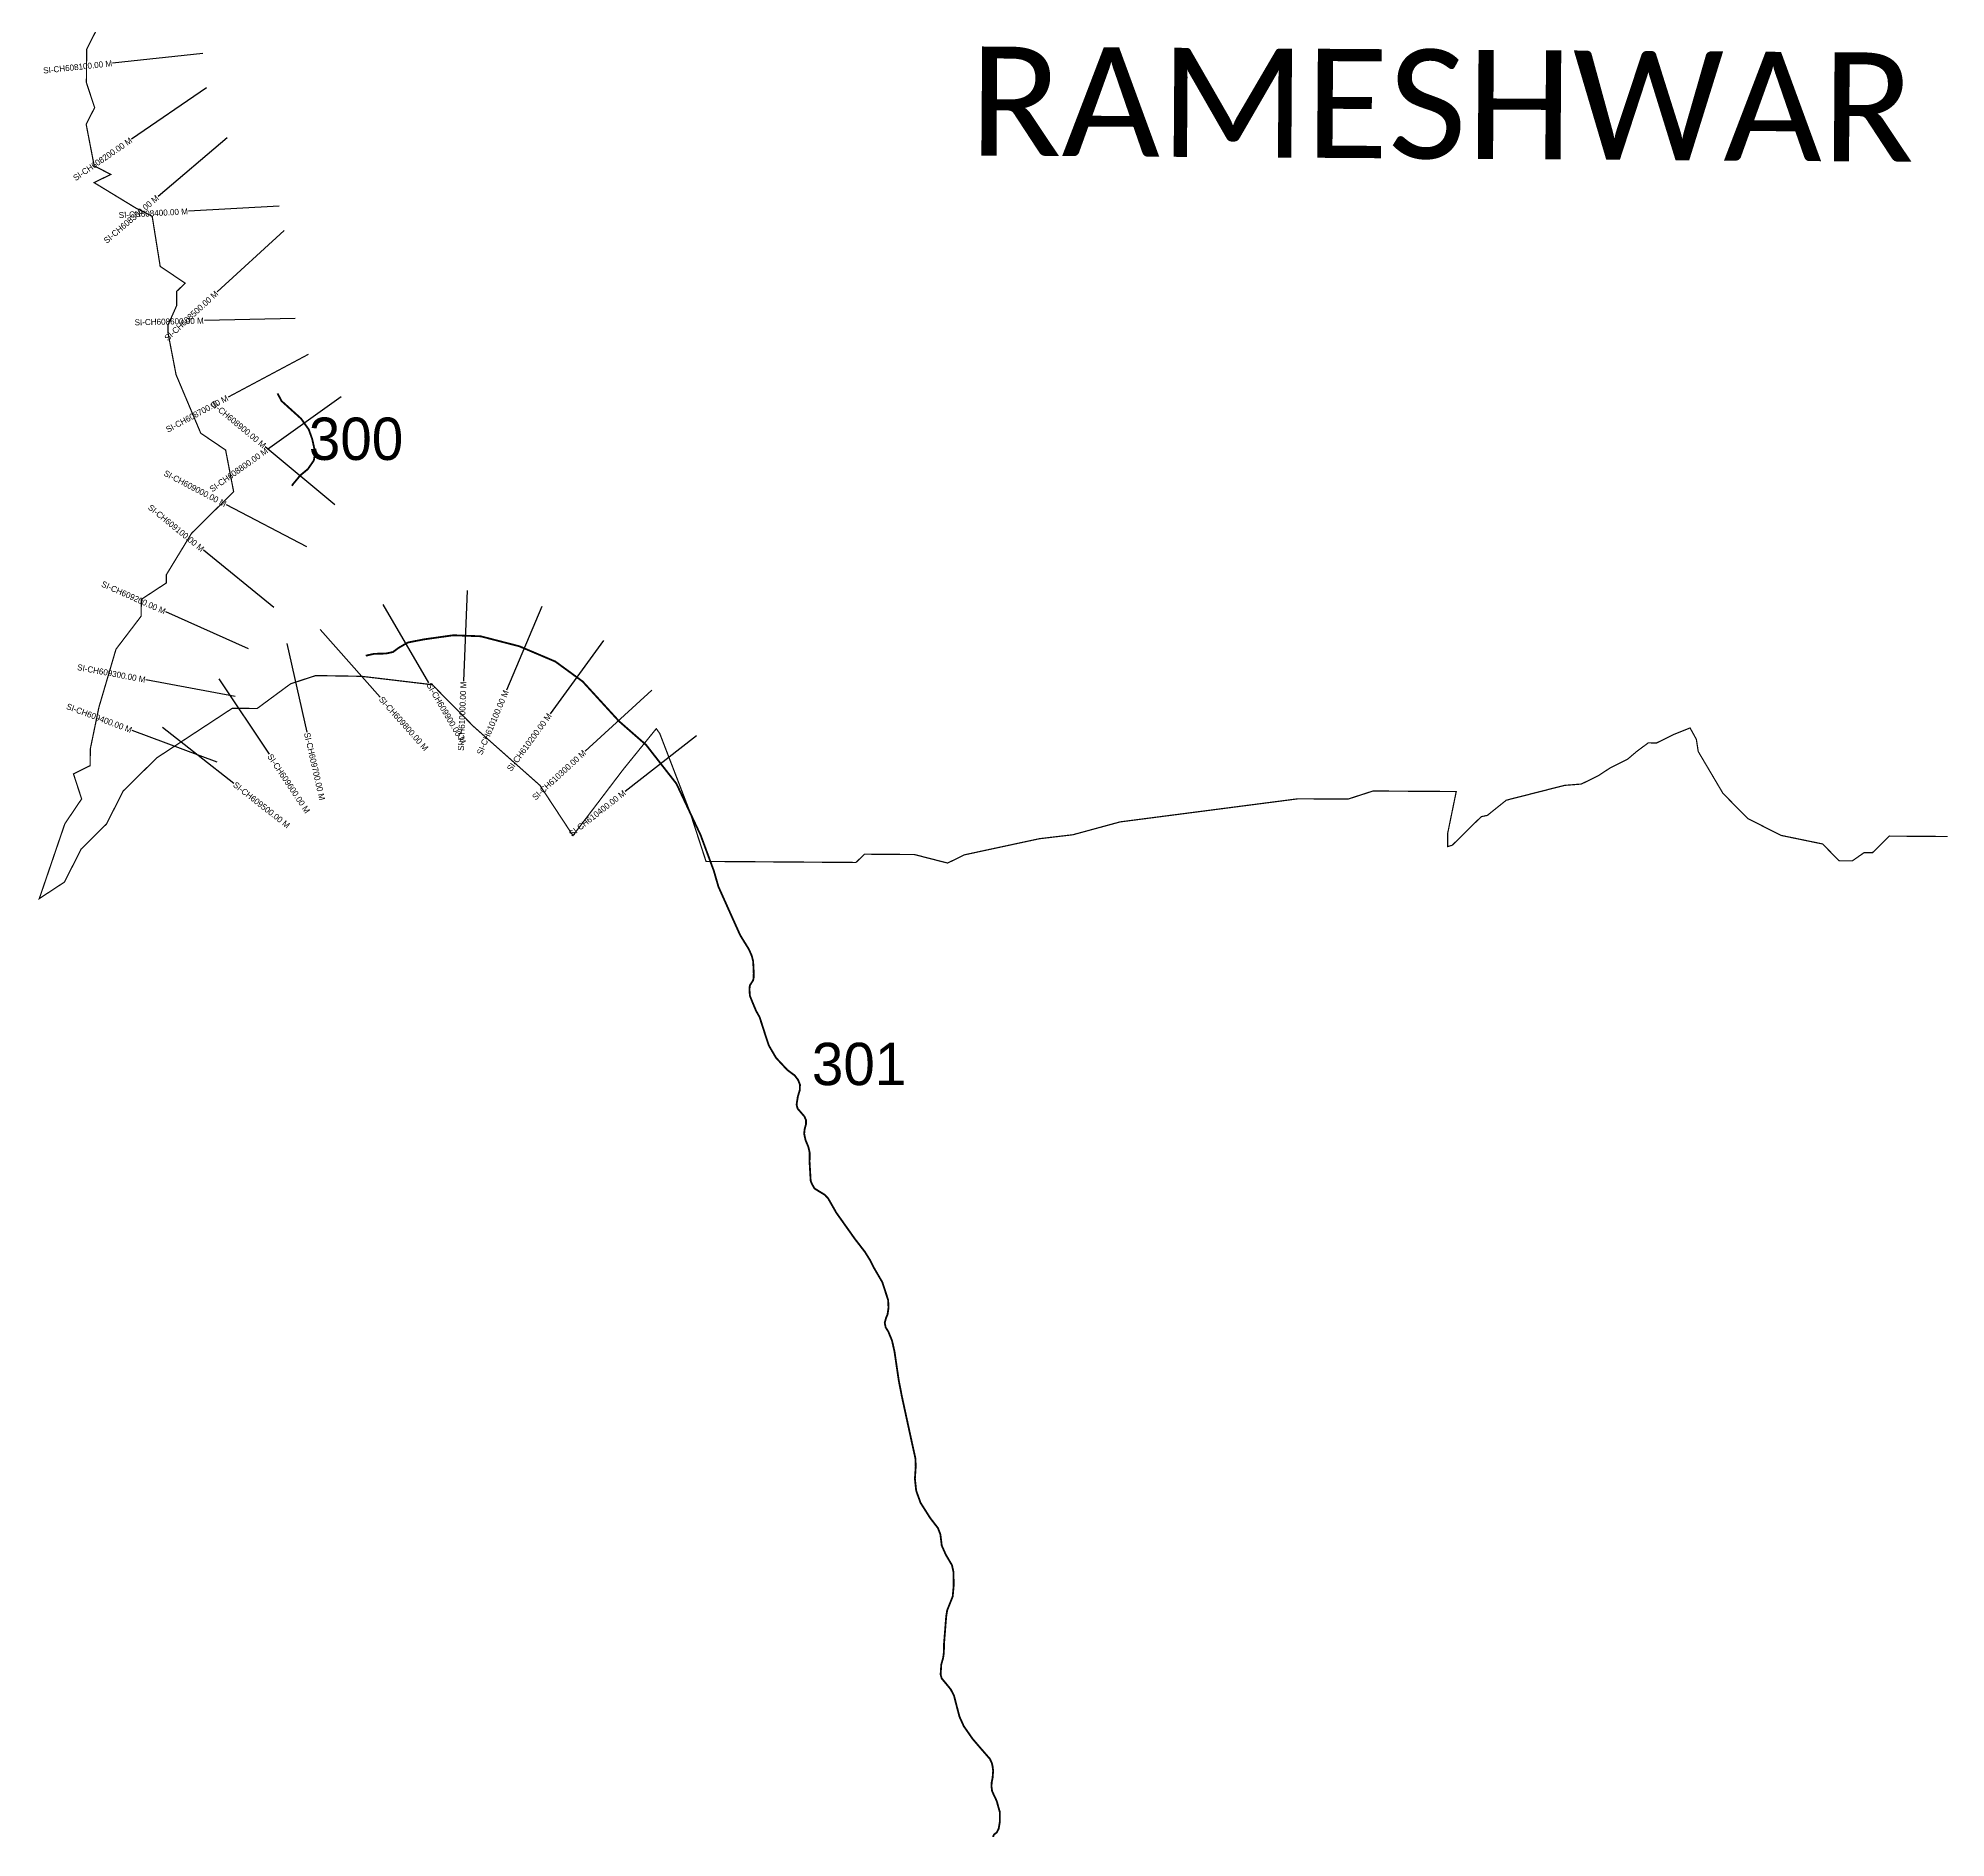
# Model space of a CAD drawing. Header units: metres. Extents: x 319606 to 325843, y 1824838 to 1831423.
# Drawn here: x 320159 to 323314, y 1824838 to 1827815 of the extents above; entities that cross this region are included whole.
import ezdxf
from ezdxf.enums import TextEntityAlignment as Align

# ---------------------------------------------------------------- set-up
doc = ezdxf.new("R2010")
doc.units = ezdxf.units.M
for name, color, linetype in [('CS', 134, 'Continuous'), ('CSMark', 6, 'Continuous'), ('NATURALLY PROTECTED', 3, 'Continuous'), ('VILLAGE NAME', 250, 'Continuous')]:
    doc.layers.add(name, color=color, linetype=linetype)

msp = doc.modelspace()

# ---------------------------------------------------------------- linework, layer by layer
at = {"color": 6, "const_width": 2}
msp.add_lwpolyline([(323317.1, 1826494.4), (323220.7, 1826495.1), (323192.9, 1826467.7), (323179.1, 1826467.8), (323159.6, 1826454.2), (323137.7, 1826454.3), (323110.3, 1826482.1), (323041.5, 1826496.3), (322986.6, 1826524.2), (322945.6, 1826565.8), (322904.7, 1826635), (322901.6, 1826655.2), (322891.2, 1826674), (322863.5, 1826662.9), (322835.9, 1826649.2), (322822.1, 1826649.3), (322803.7, 1826635.7), (322787.5, 1826622), (322759.9, 1826608.4), (322739.1, 1826594.8), (322711.4, 1826581.2), (322683.6, 1826579), (322587.3, 1826554.5), (322556, 1826529.4), (322545.8, 1826527.2), (322497.8, 1826479.9), (322490.3, 1826477.8), (322490.4, 1826500), (322504.5, 1826568.8), (322366.9, 1826569.7), (322325.5, 1826556.3), (322242.8, 1826556.8), (321948.7, 1826518.6), (321870.4, 1826497.3), (321815.3, 1826490.8), (321691.1, 1826464.1), (321663.4, 1826450.5), (321608.4, 1826464.6), (321525.8, 1826465.2), (321511.9, 1826451.5), (321263.9, 1826453.2), (321236.9, 1826536), (321187.4, 1826664.7), (321181.6, 1826672.8), (321127.2, 1826605.7), (321043.8, 1826496), (320989.2, 1826579), (320879.7, 1826676.2), (320811.2, 1826745.5), (320694.3, 1826759.4), (320618.4, 1826760.6), (320577, 1826747.1), (320521.6, 1826706.2), (320480.3, 1826706.4), (320355.7, 1826624.6), (320300.2, 1826569.9), (320272.3, 1826515), (320230.7, 1826473.9), (320202.8, 1826419), (320161.3, 1826391.7), (320203.5, 1826515.4), (320231.3, 1826556.6), (320217.8, 1826598), (320245.4, 1826611.6), (320245.6, 1826639.1), (320259.8, 1826707.9), (320288.1, 1826804.2), (320329.8, 1826859), (320329.9, 1826886.6), (320371.5, 1826913.9), (320371.5, 1826927.6), (320413.3, 1826996.2), (320482.7, 1827064.7), (320469.4, 1827133.7), (320428.3, 1827161.5), (320387.5, 1827258.2), (320374.2, 1827327.2), (320374.3, 1827340.9), (320388.3, 1827372.2), (320388.5, 1827396), (320402.4, 1827409.7), (320361.2, 1827437.5), (320348, 1827520.2), (320320.5, 1827534.2), (320251.9, 1827576), (320279.6, 1827589.6), (320252.1, 1827603.6), (320238.8, 1827672.5), (320252.8, 1827700), (320239.2, 1827741.4), (320239.6, 1827796.5), (320267.5, 1827851.5)], dxfattribs=at)
at = {"layer": 'CS'}
for p, q in [((320431.8, 1827789.3), (320282.6, 1827773.5)), ((320437.8, 1827732.6), (320314, 1827647.8)), ((320472, 1827650.3), (320357.7, 1827553.1)), ((320557.8, 1827537.1), (320408, 1827528.7)), ((320566.1, 1827496.6), (320455.5, 1827395.2)), ((320584.2, 1827351.4), (320434.3, 1827347.7)), ((320605.8, 1827291.8), (320473.5, 1827221.1)), ((320660.7, 1827221.5), (320538.5, 1827134.6)), ((320650.1, 1827043.3), (320534.7, 1827139.2)), ((320603.5, 1826973.5), (320470.6, 1827043)), ((320548.9, 1826873), (320432.7, 1826967.8)), ((320729.6, 1826878.1), (320805, 1826748.5)), ((320868.6, 1826901.5), (320862.9, 1826751.6)), ((320992.2, 1826874.8), (320933.7, 1826736.7)), ((320507.3, 1826804.7), (320370.4, 1826865.9)), ((320570.4, 1826813.5), (320603.7, 1826667.2)), ((320625.5, 1826836.8), (320725.1, 1826724.7)), ((321094.3, 1826818.5), (321005.9, 1826697.4)), ((320485.1, 1826725.8), (320337.6, 1826753.5)), ((320458.2, 1826755.2), (320541.4, 1826630.4)), ((321174.5, 1826736.6), (321063.8, 1826635.4)), ((320455.3, 1826617.3), (320314.9, 1826669.9)), ((320365.1, 1826675.3), (320483, 1826582.5)), ((321248.1, 1826661.2), (321129.9, 1826568.7))]:
    msp.add_line(p, q, dxfattribs=at)
at = {"layer": 'NATURALLY PROTECTED', "const_width": 3, "flags": 128}
for points in [[(320555.3, 1827227.3), (320561.9, 1827214.8), (320576.5, 1827201.6), (320594.2, 1827185.6), (320606.9, 1827167.7), (320612.6, 1827151.9), (320617.5, 1827129.9), (320615.3, 1827116.4), (320605.4, 1827102.1), (320593, 1827091.9), (320581.1, 1827077.6), (320579, 1827074.5)], [(320701.2, 1826793.5), (320715.1, 1826796.6), (320734.7, 1826797.1), (320746.2, 1826799.6), (320755.2, 1826806.3), (320770.7, 1826815.3), (320797.5, 1826820.5), (320845.9, 1826827.3), (320891.1, 1826825.6), (320955.1, 1826809.1), (321014.7, 1826783.8), (321059.9, 1826750.8), (321120, 1826685.1), (321164.9, 1826645.8), (321214.9, 1826581.8), (321255, 1826496.6), (321276.7, 1826437.9), (321284.4, 1826411.4), (321295, 1826387.7), (321307.5, 1826359.8), (321320.4, 1826331.1), (321334.8, 1826307.8), (321339.6, 1826296.9), (321341.7, 1826288.5), (321342.3, 1826278.9), (321342.8, 1826268.5), (321342.6, 1826260.7), (321341.8, 1826256.6), (321339.6, 1826253.2), (321336.3, 1826248.1), (321335.7, 1826241.6), (321336.4, 1826230.9), (321339.1, 1826224.2), (321342.4, 1826216.2), (321346.5, 1826206.3), (321352.4, 1826195.8), (321355.3, 1826186.9), (321360.7, 1826170.1), (321367.7, 1826148.8), (321379.7, 1826128.3), (321398.3, 1826108.3), (321410.4, 1826099.3), (321416.1, 1826091.9), (321419.2, 1826083.9), (321419, 1826075.2), (321415.7, 1826064.3), (321413.6, 1826050.8), (321415.4, 1826044.3), (321421.2, 1826037.6), (321426.5, 1826031.4), (321429.3, 1826025.3), (321429.2, 1826018.6), (321426.8, 1826009.7), (321426.2, 1826002.5), (321428.4, 1825992.4), (321433.3, 1825980.5), (321435.3, 1825971.2), (321435.1, 1825956.3), (321436.3, 1825935.5), (321436.9, 1825925.3), (321438.6, 1825920.5), (321443.3, 1825912.2), (321452, 1825906.8), (321460.5, 1825901.6), (321465.9, 1825895.7), (321470.3, 1825888), (321479.2, 1825872.3), (321487, 1825861.3), (321495.1, 1825849.9), (321510, 1825828.9), (321526.6, 1825807.4), (321535.2, 1825793.6), (321541.8, 1825780.6), (321555.5, 1825757.1), (321560.8, 1825740.7), (321565.1, 1825727.5), (321565.6, 1825714.6), (321564.1, 1825704), (321561.6, 1825698.1), (321559.4, 1825690.1), (321561, 1825682.4), (321565.4, 1825675.4), (321571.5, 1825660.5), (321575.6, 1825642.2), (321578.5, 1825622.5), (321582.6, 1825594.7), (321587.8, 1825568), (321601.9, 1825503.1), (321610.1, 1825465.9), (321610.7, 1825452.7), (321609.3, 1825432.1), (321611.4, 1825412.4), (321618.6, 1825392.4), (321634.5, 1825367.3), (321647.5, 1825350.4), (321651.5, 1825339.9), (321653.7, 1825321.6), (321660.5, 1825306.3), (321670.6, 1825289.2), (321673, 1825278.4), (321673.5, 1825256.1), (321671.8, 1825237.4), (321668.2, 1825228.4), (321662.6, 1825214.3), (321661, 1825203.9), (321658.8, 1825176), (321657.5, 1825159.8), (321657.2, 1825144.7), (321656, 1825135.8), (321652.9, 1825124.9), (321652.4, 1825116.8), (321651.8, 1825108.4), (321653.6, 1825101.9), (321660.2, 1825094), (321668.6, 1825083.7), (321674, 1825073.2), (321678.4, 1825056.1), (321683, 1825038.6), (321690.1, 1825022.9), (321704.7, 1825001.9), (321718.2, 1824986.1), (321727.9, 1824975), (321733.3, 1824968.8), (321736.4, 1824962.2), (321737.7, 1824957), (321738.7, 1824949.1), (321737.8, 1824937.7), (321736.2, 1824929.4), (321736, 1824922.6), (321737, 1824915.2), (321741.1, 1824906.5), (321744.8, 1824898.6), (321746.5, 1824892), (321749.6, 1824881.3), (321749.6, 1824863.6), (321747.7, 1824852.8), (321744.5, 1824846.9), (321740.3, 1824843.8), (321738.6, 1824840.1), (321738.6, 1824839.6)]]:
    msp.add_lwpolyline(points, dxfattribs=at)

# ---------------------------------------------------------------- texts
at = {"char_height": 70, "attachment_point": 1}
for s, insert in [('300', (320607, 1827187.3)), ('301', (321438.9, 1826153.2))]:
    msp.add_mtext_dynamic_manual_height_columns(s, width=95.172, gutter_width=1, heights=[0], dxfattribs=dict(at, insert=insert))
at = {"layer": 'CSMark'}
for s, rotation, p in [('SI-CH608100.00 M', 6.0579, (320281.6, 1827773.4)), ('SI-CH608200.00 M', 34.4193, (320313.2, 1827647.2)), ('SI-CH608300.00 M', 40.3605, (320356.9, 1827552.5)), ('SI-CH608400.00 M', 3.233, (320407, 1827528.6)), ('SI-CH608500.00 M', 42.5269, (320454.8, 1827394.5)), ('SI-CH608600.00 M', 1.42, (320433.3, 1827347.7)), ('SI-CH608700.00 M', 28.1089, (320472.6, 1827220.6)), ('SI-CH608900.00 M', 320.2847, (320534, 1827139.8)), ('SI-CH608800.00 M', 35.4435, (320537.6, 1827134)), ('SI-CH609000.00 M', 332.3781, (320469.7, 1827043.5)), ('SI-CH609100.00 M', 320.8089, (320431.9, 1826968.5)), ('SI-CH609200.00 M', 335.9427, (320369.4, 1826866.3)), ('SI-CH609300.00 M', 349.3751, (320336.7, 1826753.7)), ('SI-CH610000.00 M', 87.7988, (320862.8, 1826750.6)), ('SI-CH609400.00 M', 339.4713, (320313.9, 1826670.2)), ('SI-CH610100.00 M', 67.0663, (320933.4, 1826735.7)), ('SI-CH610200.00 M', 53.8582, (321005.3, 1826696.6)), ('SI-CH610300.00 M', 42.4416, (321063.1, 1826634.7)), ('SI-CH610400.00 M', 38.0532, (321129.2, 1826568.1))]:
    msp.add_text(s, height=10, rotation=rotation, dxfattribs=at).set_placement(p, align=Align.MIDDLE_RIGHT)
for s, rotation, p in [('SI-CH609900.00 M', 300.2031, (320805.5, 1826747.6)), ('SI-CH609800.00 M', 311.6171, (320725.8, 1826723.9)), ('SI-CH609700.00 M', 282.8215, (320603.9, 1826666.3)), ('SI-CH609600.00 M', 303.7001, (320542, 1826629.6)), ('SI-CH609500.00 M', 321.8088, (320483.8, 1826581.9))]:
    msp.add_text(s, height=10, rotation=rotation, dxfattribs=at).set_placement(p, align=Align.MIDDLE_LEFT)
at = {"layer": 'VILLAGE NAME', "insert": (321700.3, 1827801.3), "char_height": 180.345, "attachment_point": 1, "rotation": 359.6139}
msp.add_mtext_dynamic_manual_height_columns('{\\fCalibri|b0|i0|c0|p34;RAMESHWAR}', width=1779.605, gutter_width=901.7, heights=[0], dxfattribs=at)

doc.saveas('drawing.dxf')
